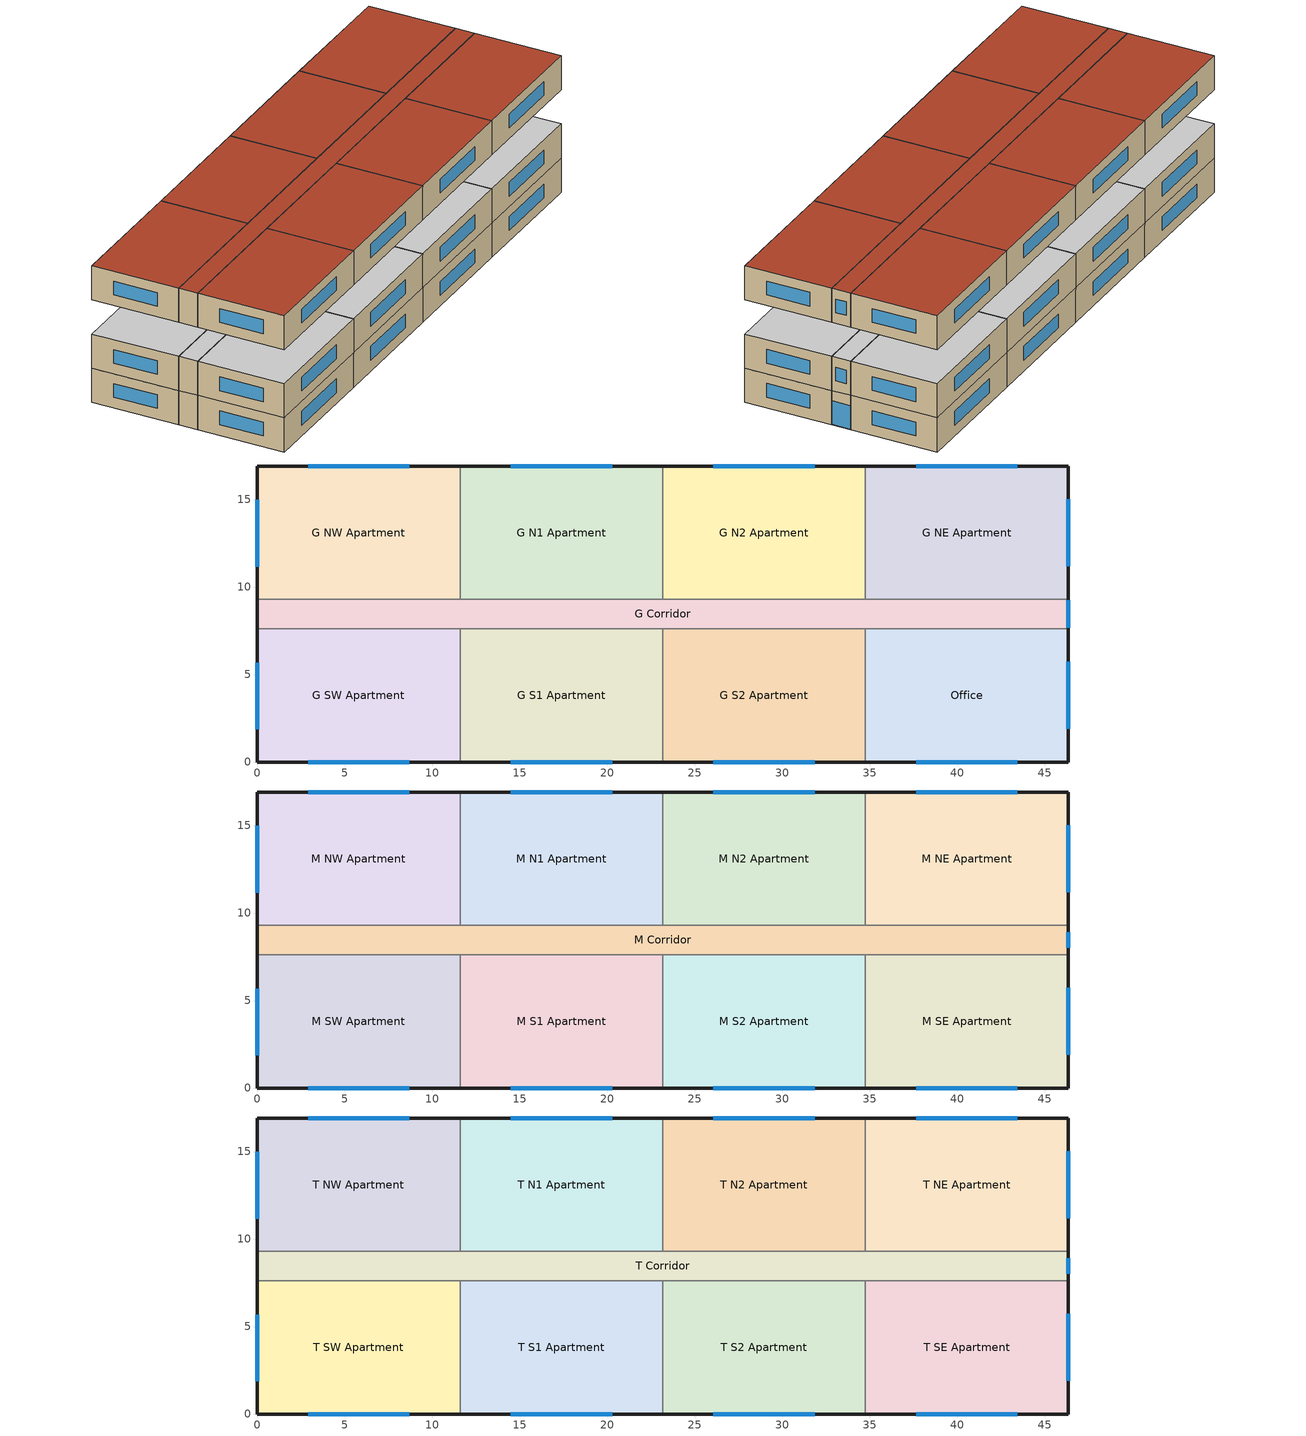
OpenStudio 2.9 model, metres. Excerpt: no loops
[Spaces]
G S1 Apartment
 floor ground: 23.16,7.62 23.16,0 11.58,0 11.58,7.62 z0
 wall outside: 11.58,0 23.16,0 z0:3.05
 wall to G S2 Apartment: 23.16,0 23.16,7.62 z0:3.05
 wall to G Corridor: 23.16,7.62 11.58,7.62 z0:3.05
 wall to G SW Apartment: 11.58,7.62 11.58,0 z0:3.05
 window: 14.48,0 20.27,0 z0.95:2.17
 ceiling adiabatic (Floor Adiabatic construction): 23.16,0 23.16,7.62 11.58,7.62 11.58,0 z3.05
G S2 Apartment
 floor ground: 34.75,7.62 34.75,0 23.16,0 23.16,7.62 z0
 wall outside: 23.16,0 34.75,0 z0:3.05
 wall to Office: 34.75,0 34.75,7.62 z0:3.05
 wall to G Corridor: 34.75,7.62 23.16,7.62 z0:3.05
 window: 26.06,0 31.85,0 z0.95:2.17
 ceiling adiabatic (Floor Adiabatic construction): 34.75,0 34.75,7.62 23.16,7.62 23.16,0 z3.05
G NE Apartment
 floor ground: 46.33,16.92 46.33,9.3 34.75,9.3 34.75,16.92 z0
 wall outside: 46.33,9.3 46.33,16.92 34.75,16.92 z0:3.05
 wall to G Corridor: 34.75,9.3 46.33,9.3 z0:3.05
 wall to G N2 Apartment: 34.75,16.92 34.75,9.3 z0:3.05
 window: 46.33,11.2 46.33,15.01 / 43.43,16.92 37.64,16.92 z0.95:2.17
 ceiling adiabatic (Floor Adiabatic construction): 46.33,9.3 46.33,16.92 34.75,16.92 34.75,9.3 z3.05
G NW Apartment
 floor ground: 11.58,16.92 11.58,9.3 0,9.3 0,16.92 z0
 wall outside: 11.58,16.92 0,16.92 0,9.3 z0:3.05
 wall to G N1 Apartment: 11.58,9.3 11.58,16.92 z0:3.05
 wall to G Corridor: 0,9.3 11.58,9.3 z0:3.05
 window: 8.69,16.92 2.89,16.92 / 0,14.97 0,11.16 z0.95:2.17
 ceiling adiabatic (Floor Adiabatic construction): 11.58,9.3 11.58,16.92 0,16.92 0,9.3 z3.05
G N1 Apartment
 floor ground: 23.16,16.92 23.16,9.3 11.58,9.3 11.58,16.92 z0
 wall outside: 23.16,16.92 11.58,16.92 z0:3.05
 wall to G N2 Apartment: 23.16,9.3 23.16,16.92 z0:3.05
 wall to G Corridor: 11.58,9.3 23.16,9.3 z0:3.05
 window: 20.27,16.92 14.48,16.92 z0.95:2.17
 ceiling adiabatic (Floor Adiabatic construction): 23.16,9.3 23.16,16.92 11.58,16.92 11.58,9.3 z3.05
Office
 floor ground: 46.33,7.62 46.33,0 34.75,0 34.75,7.62 z0
 wall outside: 34.75,0 46.33,0 46.33,7.62 z0:3.05
 wall to G Corridor: 46.33,7.62 34.75,7.62 z0:3.05
 window: 46.33,1.9 46.33,5.71 / 37.64,0 43.43,0 z0.95:2.17
 ceiling adiabatic (Floor Adiabatic construction): 46.33,0 46.33,7.62 34.75,7.62 34.75,0 z3.05
G Corridor
 floor ground: 46.33,9.3 46.33,7.62 0,7.62 0,9.3 z0
 wall outside: 46.33,7.62 46.33,9.3 / 0,9.3 0,7.62 z0:3.05
 wall to G N2 Apartment: 34.75,9.3 23.16,9.3 z0:3.05
 wall to G SW Apartment: 0,7.62 11.58,7.62 z0:3.05
 window: 46.33,7.67 46.33,9.25 z0.03:2.13
 ceiling adiabatic (Floor Adiabatic construction): 46.33,7.62 46.33,9.3 0,9.3 0,7.62 z3.05
G SW Apartment
 floor ground: 11.58,7.62 11.58,0 0,0 0,7.62 z0
 wall outside: 0,7.62 0,0 11.58,0 z0:3.05
 window: 0,5.68 0,1.87 / 2.9,0 8.69,0 z0.95:2.17
 ceiling adiabatic (Floor Adiabatic construction): 11.58,0 11.58,7.62 0,7.62 0,0 z3.05
G N2 Apartment
 floor ground: 34.75,16.92 34.75,9.3 23.16,9.3 23.16,16.92 z0
 wall outside: 34.75,16.92 23.16,16.92 z0:3.05
 window: 31.85,16.92 26.06,16.92 z0.95:2.17
 ceiling adiabatic (Floor Adiabatic construction): 34.75,9.3 34.75,16.92 23.16,16.92 23.16,9.3 z3.05
M S2 Apartment
 floor adiabatic (Floor Adiabatic construction): 34.75,7.62 34.75,0 23.16,0 23.16,7.62 z3.05
 wall outside: 23.16,0 34.75,0 z3.05:6.1
 wall to M SE Apartment: 34.75,0 34.75,7.62 z3.05:6.1
 wall to M S1 Apartment: 23.16,7.62 23.16,0 z3.05:6.1
 wall to M Corridor: 34.75,7.62 23.16,7.62 z3.05:6.1
 window: 26.06,0 31.85,0 z4:5.22
 ceiling adiabatic (Floor Adiabatic construction): 34.75,0 34.75,7.62 23.16,7.62 23.16,0 z6.1
M SE Apartment
 floor adiabatic (Floor Adiabatic construction): 46.33,7.62 46.33,0 34.75,0 34.75,7.62 z3.05
 wall outside: 34.75,0 46.33,0 46.33,7.62 z3.05:6.1
 wall to M Corridor: 46.33,7.62 34.75,7.62 z3.05:6.1
 window: 37.64,0 43.43,0 / 46.33,1.9 46.33,5.71 z4:5.22
 ceiling adiabatic (Floor Adiabatic construction): 46.33,0 46.33,7.62 34.75,7.62 34.75,0 z6.1
M Corridor
 floor adiabatic (Floor Adiabatic construction): 46.33,9.3 46.33,7.62 0,7.62 0,9.3 z3.05
 wall outside: 0,9.3 0,7.62 / 46.33,7.62 46.33,9.3 z3.05:6.1
 wall to M SW Apartment: 0,7.62 11.58,7.62 z3.05:6.1
 wall to M N1 Apartment: 23.16,9.3 11.58,9.3 z3.05:6.1
 wall to M NE Apartment: 46.33,9.3 34.75,9.3 z3.05:6.1
 wall to M N2 Apartment: 34.75,9.3 23.16,9.3 z3.05:6.1
 wall to M S1 Apartment: 11.58,7.62 23.16,7.62 z3.05:6.1
 wall to M NW Apartment: 11.58,9.3 0,9.3 z3.05:6.1
 window: 46.33,8 46.33,8.91 z4:5.22
 ceiling adiabatic (Floor Adiabatic construction): 46.33,7.62 46.33,9.3 0,9.3 0,7.62 z6.1
M SW Apartment
 floor adiabatic (Floor Adiabatic construction): 11.58,7.62 11.58,0 0,0 0,7.62 z3.05
 wall outside: 0,7.62 0,0 11.58,0 z3.05:6.1
 wall to M S1 Apartment: 11.58,0 11.58,7.62 z3.05:6.1
 window: 0,5.68 0,1.87 / 2.9,0 8.69,0 z4:5.22
 ceiling adiabatic (Floor Adiabatic construction): 11.58,0 11.58,7.62 0,7.62 0,0 z6.1
M NE Apartment
 floor adiabatic (Floor Adiabatic construction): 46.33,16.92 46.33,9.3 34.75,9.3 34.75,16.92 z3.05
 wall outside: 46.33,9.3 46.33,16.92 34.75,16.92 z3.05:6.1
 wall to M N2 Apartment: 34.75,16.92 34.75,9.3 z3.05:6.1
 window: 46.33,11.2 46.33,15.01 / 43.43,16.92 37.64,16.92 z4:5.22
 ceiling adiabatic (Floor Adiabatic construction): 46.33,9.3 46.33,16.92 34.75,16.92 34.75,9.3 z6.1
M N2 Apartment
 floor adiabatic (Floor Adiabatic construction): 34.75,16.92 34.75,9.3 23.16,9.3 23.16,16.92 z3.05
 wall outside: 34.75,16.92 23.16,16.92 z3.05:6.1
 wall to M N1 Apartment: 23.16,16.92 23.16,9.3 z3.05:6.1
 window: 31.85,16.92 26.06,16.92 z4:5.22
 ceiling adiabatic (Floor Adiabatic construction): 34.75,9.3 34.75,16.92 23.16,16.92 23.16,9.3 z6.1
M N1 Apartment
 floor adiabatic (Floor Adiabatic construction): 23.16,16.92 23.16,9.3 11.58,9.3 11.58,16.92 z3.05
 wall outside: 23.16,16.92 11.58,16.92 z3.05:6.1
 wall to M NW Apartment: 11.58,16.92 11.58,9.3 z3.05:6.1
 window: 20.27,16.92 14.48,16.92 z4:5.22
 ceiling adiabatic (Floor Adiabatic construction): 23.16,9.3 23.16,16.92 11.58,16.92 11.58,9.3 z6.1
M S1 Apartment
 floor adiabatic (Floor Adiabatic construction): 23.16,7.62 23.16,0 11.58,0 11.58,7.62 z3.05
 wall outside: 11.58,0 23.16,0 z3.05:6.1
 window: 14.48,0 20.27,0 z4:5.22
 ceiling adiabatic (Floor Adiabatic construction): 23.16,0 23.16,7.62 11.58,7.62 11.58,0 z6.1
M NW Apartment
 floor adiabatic (Floor Adiabatic construction): 11.58,16.92 11.58,9.3 0,9.3 0,16.92 z3.05
 wall outside: 11.58,16.92 0,16.92 0,9.3 z3.05:6.1
 window: 0,14.97 0,11.16 / 8.69,16.92 2.89,16.92 z4:5.22
 ceiling adiabatic (Floor Adiabatic construction): 11.58,9.3 11.58,16.92 0,16.92 0,9.3 z6.1
T SW Apartment
 floor adiabatic (Floor Adiabatic construction): 11.58,7.62 11.58,0 0,0 0,7.62 z9.14
 wall outside: 0,7.62 0,0 11.58,0 z9.14:12.19
 wall to T S1 Apartment: 11.58,0 11.58,7.62 z9.14:12.19
 wall to T Corridor: 11.58,7.62 0,7.62 z9.14:12.19
 window: 0,5.68 0,1.87 / 2.9,0 8.69,0 z10.1:11.32
 roof outside: 11.58,0 11.58,7.62 0,7.62 0,0 z12.19
T N1 Apartment
 floor adiabatic (Floor Adiabatic construction): 23.16,16.92 23.16,9.3 11.58,9.3 11.58,16.92 z9.14
 wall outside: 23.16,16.92 11.58,16.92 z9.14:12.19
 wall to T Corridor: 11.58,9.3 23.16,9.3 z9.14:12.19
 wall to T NW Apartment: 11.58,16.92 11.58,9.3 z9.14:12.19
 wall to T N2 Apartment: 23.16,9.3 23.16,16.92 z9.14:12.19
 window: 20.27,16.92 14.48,16.92 z10.1:11.32
 roof outside: 23.16,9.3 23.16,16.92 11.58,16.92 11.58,9.3 z12.19
T Corridor
 floor adiabatic (Floor Adiabatic construction): 46.33,9.3 46.33,7.62 0,7.62 0,9.3 z9.14
 wall outside: 46.33,7.62 46.33,9.3 / 0,9.3 0,7.62 z9.14:12.19
 wall to T SE Apartment: 34.75,7.62 46.33,7.62 z9.14:12.19
 wall to T S1 Apartment: 11.58,7.62 23.16,7.62 z9.14:12.19
 wall to T NW Apartment: 11.58,9.3 0,9.3 z9.14:12.19
 wall to T N2 Apartment: 34.75,9.3 23.16,9.3 z9.14:12.19
 wall to T S2 Apartment: 23.16,7.62 34.75,7.62 z9.14:12.19
 wall to T NE Apartment: 46.33,9.3 34.75,9.3 z9.14:12.19
 window: 46.33,8 46.33,8.91 z10.1:11.32
 roof outside: 46.33,7.62 46.33,9.3 0,9.3 0,7.62 z12.19
T N2 Apartment
 floor adiabatic (Floor Adiabatic construction): 34.75,16.92 34.75,9.3 23.16,9.3 23.16,16.92 z9.14
 wall outside: 34.75,16.92 23.16,16.92 z9.14:12.19
 wall to T NE Apartment: 34.75,9.3 34.75,16.92 z9.14:12.19
 window: 31.85,16.92 26.06,16.92 z10.1:11.32
 roof outside: 34.75,9.3 34.75,16.92 23.16,16.92 23.16,9.3 z12.19
T NW Apartment
 floor adiabatic (Floor Adiabatic construction): 11.58,16.92 11.58,9.3 0,9.3 0,16.92 z9.14
 wall outside: 11.58,16.92 0,16.92 0,9.3 z9.14:12.19
 window: 8.69,16.92 2.89,16.92 / 0,14.97 0,11.16 z10.1:11.32
 roof outside: 11.58,9.3 11.58,16.92 0,16.92 0,9.3 z12.19
T NE Apartment
 floor adiabatic (Floor Adiabatic construction): 46.33,16.92 46.33,9.3 34.75,9.3 34.75,16.92 z9.14
 wall outside: 46.33,9.3 46.33,16.92 34.75,16.92 z9.14:12.19
 window: 43.43,16.92 37.64,16.92 / 46.33,11.2 46.33,15.01 z10.1:11.32
 roof outside: 46.33,9.3 46.33,16.92 34.75,16.92 34.75,9.3 z12.19
T S2 Apartment
 floor adiabatic (Floor Adiabatic construction): 34.75,7.62 34.75,0 23.16,0 23.16,7.62 z9.14
 wall outside: 23.16,0 34.75,0 z9.14:12.19
 wall to T SE Apartment: 34.75,0 34.75,7.62 z9.14:12.19
 wall to T S1 Apartment: 23.16,7.62 23.16,0 z9.14:12.19
 window: 26.06,0 31.85,0 z10.1:11.32
 roof outside: 34.75,0 34.75,7.62 23.16,7.62 23.16,0 z12.19
T S1 Apartment
 floor adiabatic (Floor Adiabatic construction): 23.16,7.62 23.16,0 11.58,0 11.58,7.62 z9.14
 wall outside: 11.58,0 23.16,0 z9.14:12.19
 window: 14.48,0 20.27,0 z10.1:11.32
 roof outside: 23.16,0 23.16,7.62 11.58,7.62 11.58,0 z12.19
T SE Apartment
 floor adiabatic (Floor Adiabatic construction): 46.33,7.62 46.33,0 34.75,0 34.75,7.62 z9.14
 wall outside: 34.75,0 46.33,0 46.33,7.62 z9.14:12.19
 window: 46.33,1.9 46.33,5.71 / 37.64,0 43.43,0 z10.1:11.32
 roof outside: 46.33,0 46.33,7.62 34.75,7.62 34.75,0 z12.19
[Site]
Chicago Ohare Intl Ap_IL_USA: Latitude {deg}=41.98; Longitude {deg}=-87.92; Time Zone {hr}=-6; Elevation {m}=201; Terrain=City
[Building]
-MidriseApartment-ASHRAE 169-2006-5A created: 2020-03-26 09:38:00 -0700: North Axis {deg}=0; Default Construction Set=90.1-2013 - MidApt - ASHRAE 169-2006-5A; Standards Number of Stories=4; Standards Number of Above Ground Stories=4; Standards Building Type=MidriseApartment
[ClimateZones]
Climate Zone Institution Name 1=ASHRAE; Climate Zone Document Name 1=ANSI/ASHRAE Standard 169; Climate Zone Document Year 1=2006; Climate Zone Value 1=5A
[Site:WaterMainsTemperature]
Calculation Method=Correlation; Annual Average Outdoor Air Temperature {C}=9.925; Maximum Difference In Monthly Average Outdoor Air Temperatures {deltaC}=28.7
[SizingPeriod:DesignDay] Barometric Pressure {Pa}=98934; Sky Clearness=0; Rain Indicator=0; Snow Indicator=0; Day of Month=21; Daylight Saving Time Indicator=0; Humidity Indicating Type=Wetbulb; Dry-Bulb Temperature Range Modifier Type=DefaultMultipliers
Name | Maximum Dry-Bulb Temperature {C} | Daily Dry-Bulb Temperature Range {deltaC} | Humidity Indicating Conditions at Maximum Dry-Bulb | Wind Speed {m/s} | Wind Direction {deg} | Month | Day Type | Solar Model Indicator | ASHRAE Taub | ASHRAE Taud
Chicago Ohare Intl Ap Ann Clg .4% Condns DB=>MWB | 33.3 | 10.5 | 23.7 | 5.2 | 230 | 7 | SummerDesignDay | ASHRAETau | 0.455 | 2.05
Chicago Ohare Intl Ap Ann Htg 99.6% Condns DB | -20 | 0 | -20 | 4.9 | 270 | 1 | WinterDesignDay | ASHRAEClearSky
[Site:GroundTemperature:BuildingSurface]
20.25, 20.17, 20.19, 20.28, 20.41, 22.7, 23.15, 23.26, 23.29, 21.04, 20.65, 20.43
[Material:NoMass] Thermal Absorptance=0.9; Solar Absorptance=0.7
Name | Roughness | Thermal Resistance {m2-K/W} | Visible Absorptance
CP02 CARPET PAD | VeryRough | 0.21648 | 0.8
Nonres_Floor_Insulation | MediumSmooth | 2.88292 | 0.7
Typical Insulation R-17.04 | Smooth | 3.00072 | 0.7
Typical Carpet Pad | Smooth | 0.21648 | 0.8
Typical Insulation R-16.0 | Smooth | 2.81828 | 0.7
Typical Insulation R-30.13 | Smooth | 5.30668 | 0.7
Typical Insulation R-1.15 | Smooth | 0.202509 | 0.7
Typical Insulation R-1.15 1 | Smooth | 0.202527 | 0.7
[Material]
Name | Roughness | Thickness {m} | Conductivity {W/m-K} | Density {kg/m3} | Specific Heat {J/kg-K} | Thermal Absorptance | Solar Absorptance | Visible Absorptance
100mm Normalweight concrete floor | MediumSmooth | 0.1016 | 2.31 | 2322 | 832
G01 13mm gypsum board | Smooth | 0.0127 | 0.16 | 800 | 1090 | 0.9 | 0.7 | 0.5
4 in. Normalweight Concrete Floor | MediumRough | 0.1016 | 2.31 | 2322 | 832 | 0.9 | 0.7 | 0.7
25mm Stucco | Smooth | 0.0254 | 0.72 | 1856 | 840 | 0.9 | 0.7 | 0.7
5/8 in. Gypsum Board | MediumSmooth | 0.0159 | 0.16 | 800 | 1090 | 0.9 | 0.7 | 0.7
Roof Membrane | VeryRough | 0.0095 | 0.16 | 1121.29 | 1460 | 0.9 | 0.7 | 0.7
Metal Roof Surface; F08 Metal surface | Smooth | 0.0008 | 45.28 | 7824 | 500 | 0.9 | 0.7 | 0.7
8 in. Normalweight Concrete Floor | MediumRough | 0.2032 | 2.31 | 2322 | 832 | 0.9 | 0.7 | 0.7
8 in. Concrete Block Basement Wall | MediumRough | 0.2032 | 1.326 | 1842 | 912 | 0.9 | 0.7 | 0.7
G05 25mm wood | MediumSmooth | 0.0254 | 0.15 | 608 | 1630 | 0.9 | 0.5 | 0.5
Std Wood 6inch | MediumSmooth | 0.15 | 0.12 | 540 | 1210 | 0.9 | 0.7 | 0.7
[Construction]
Floor Adiabatic construction: CP02 CARPET PAD, 100mm Normalweight concrete floor, Nonres_Floor_Insulation
Typical Insulated Exterior Mass Floor R-19.61: Typical Insulation R-17.04, 4 in. Normalweight Concrete Floor, Typical Carpet Pad
Typical Insulated Steel Framed Exterior Wall R-18.18: 25mm Stucco, 5/8 in. Gypsum Board, Typical Insulation R-16.0, 5/8 in. Gypsum Board
Typical IEAD Roof R-31.25: Roof Membrane, Typical Insulation R-30.13, Metal Roof Surface
Typical Interior Floor: 100mm Normalweight concrete floor, CP02 CARPET PAD
Typical Interior Wall: G01 13mm gypsum board, G01 13mm gypsum board
Typical Interior Ceiling: CP02 CARPET PAD, 100mm Normalweight concrete floor
Typical Insulated Carpeted 8in Slab Floor: 8 in. Normalweight Concrete Floor, Typical Carpet Pad
Typical Insulated Basement Mass Wall: 8 in. Concrete Block Basement Wall
U 0.48 SHGC 0.40 Dbl Ref-D Clr 6mm/13mm: REF D CLEAR 6MM, AIR 13MM, CLEAR 6MM
Typical Insulated Metal Door R-2.0: F08 Metal surface, Typical Insulation R-1.15
U 0.44 SHGC 0.26 Dbl Ref-B-H Clr 6mm/13mm Air: REF B CLEAR HI 6MM, AIR 13MM, CLEAR 6MM
Typical Overhead Door R-2.0: Typical Insulation R-1.15 1
Window_U_0.50_SHGC_0.40_Skylight_Frame_Width_0.430_in: Glass_2052_LayerAvg, Gap_1_W_0_0038, Glass_2027F_LayerAvg
Typical Interior Window: Clear 3mm
Typical Interior Door; Typical Interior Partition: G05 25mm wood
InteriorFurnishings: Std Wood 6inch
[DefaultConstructionSet]
90.1-2013 - MidApt - ASHRAE 169-2006-5A: Default Exterior Surface Constructions=Default Surface Constructions 1; Default Interior Surface Constructions=Default Surface Constructions 2; Default Ground Contact Surface Constructions=Default Surface Constructions 3; Default Exterior SubSurface Constructions=Default Sub Surface Constructions 1; Default Interior SubSurface Constructions=Default Sub Surface Constructions 2; Interior Partition Construction=Typical Interior Partition
[DefaultSurfaceConstructions]
Name | Floor Construction | Wall Construction | Roof Ceiling Construction
Default Surface Constructions 1 | Typical Insulated Exterior Mass Floor R-19.61 | Typical Insulated Steel Framed Exterior Wall R-18.18 | Typical IEAD Roof R-31.25
Default Surface Constructions 2 | Typical Interior Floor | Typical Interior Wall | Typical Interior Ceiling
Default Surface Constructions 3 | Typical Insulated Carpeted 8in Slab Floor | Typical Insulated Basement Mass Wall
[DefaultSubSurfaceConstructions]
Name | Fixed Window Construction | Operable Window Construction | Door Construction | Glass Door Construction | Overhead Door Construction | Skylight Construction | Tubular Daylight Dome Construction | Tubular Daylight Diffuser Construction
Default Sub Surface Constructions 1 | U 0.48 SHGC 0.40 Dbl Ref-D Clr 6mm/13mm | U 0.48 SHGC 0.40 Dbl Ref-D Clr 6mm/13mm | Typical Insulated Metal Door R-2.0 | U 0.44 SHGC 0.26 Dbl Ref-B-H Clr 6mm/13mm Air | Typical Overhead Door R-2.0 | Window_U_0.50_SHGC_0.40_Skylight_Frame_Width_0.430_in | Typical Interior Window | Typical Interior Window
Default Sub Surface Constructions 2 | Typical Interior Window | Typical Interior Window | Typical Interior Door
[WindowMaterial:Glazing] Optical Data Type=SpectralAverage; Infrared Transmittance at Normal Incidence=0; Dirt Correction Factor for Solar and Visible Transmittance=1; Solar Diffusing=No
Name | Thickness {m} | Solar Transmittance at Normal Incidence | Front Side Solar Reflectance at Normal Incidence | Back Side Solar Reflectance at Normal Incidence | Visible Transmittance at Normal Incidence | Front Side Visible Reflectance at Normal Incidence | Back Side Visible Reflectance at Normal Incidence | Front Side Infrared Hemispherical Emissivity | Back Side Infrared Hemispherical Emissivity | Conductivity {W/m-K}
REF D CLEAR 6MM | 0.006 | 0.429 | 0.308 | 0.379 | 0.334 | 0.453 | 0.505 | 0.84 | 0.82 | 0.9
CLEAR 6MM | 0.006 | 0.775 | 0.071 | 0.071 | 0.881 | 0.08 | 0.08 | 0.84 | 0.84 | 0.9
REF B CLEAR HI 6MM | 0.006 | 0.24 | 0.16 | 0.32 | 0.3 | 0.16 | 0.29 | 0.84 | 0.6 | 0.9
Glass_2052_LayerAvg | 0.00837 | 0.507767 | 0.054228 | 0.0544931 | 0.586833 | 0.05805 | 0.058397 | 0.84 | 0.84 | 1
Glass_2027F_LayerAvg | 0.004 | 0.369744 | 0.470069 | 0.340935 | 0.765222 | 0.0546 | 0.073741 | 0.03675 | 0.84 | 1
Clear 3mm | 0.003 | 0.837 | 0.075 | 0.075 | 0.898 | 0.081 | 0.081 | 0.84 | 0.84 | 0.9
[WindowMaterial:Gas] Gas Type=Air
Name | Thickness {m}
AIR 13MM | 0.0127
Gap_1_W_0_0038 | 0.0038
[Space]
Name | Space Type | Building Story | Thermal Zone
T SE Apartment | MidriseApartment Apartment_topfloor_WE | Building Story 3 | T SE Apartment ZN
G Corridor | MidriseApartment Corridor | Building Story 1 | G Corridor ZN
T SW Apartment | MidriseApartment Apartment_topfloor_WE | Building Story 3 | T SW Apartment ZN
M S2 Apartment | MidriseApartment Apartment | Building Story 2 | M S2 Apartment ZN
M SE Apartment | MidriseApartment Apartment | Building Story 2 | M SE Apartment ZN
T N1 Apartment | MidriseApartment Apartment_topfloor_NS | Building Story 3 | T N1 Apartment ZN
T Corridor | MidriseApartment Corridor_topfloor | Building Story 3 | T Corridor ZN
T N2 Apartment | MidriseApartment Apartment_topfloor_NS | Building Story 3 | T N2 Apartment ZN
M SW Apartment | MidriseApartment Apartment | Building Story 2 | M SW Apartment ZN
T NW Apartment | MidriseApartment Apartment_topfloor_WE | Building Story 3 | T NW Apartment ZN
M Corridor | MidriseApartment Corridor | Building Story 2 | M Corridor ZN
G S1 Apartment | MidriseApartment Apartment | Building Story 1 | G S1 Apartment ZN
G S2 Apartment | MidriseApartment Apartment | Building Story 1 | G S2 Apartment ZN
M NE Apartment | MidriseApartment Apartment | Building Story 2 | M NE Apartment ZN
T NE Apartment | MidriseApartment Apartment_topfloor_WE | Building Story 3 | T NE Apartment ZN
G NW Apartment | MidriseApartment Apartment | Building Story 1 | G NW Apartment ZN
T S1 Apartment | MidriseApartment Apartment_topfloor_NS | Building Story 3 | T S1 Apartment ZN
M N1 Apartment | MidriseApartment Apartment | Building Story 2 | M N1 Apartment ZN
Office | MidriseApartment Office | Building Story 1 | Office ZN
G NE Apartment | MidriseApartment Apartment | Building Story 1 | G NE Apartment ZN
T S2 Apartment | MidriseApartment Apartment_topfloor_NS | Building Story 3 | T S2 Apartment ZN
G SW Apartment | MidriseApartment Apartment | Building Story 1 | G SW Apartment ZN
M N2 Apartment | MidriseApartment Apartment | Building Story 2 | M N2 Apartment ZN
G N1 Apartment | MidriseApartment Apartment | Building Story 1 | G N1 Apartment ZN
G N2 Apartment | MidriseApartment Apartment | Building Story 1 | G N2 Apartment ZN
M S1 Apartment | MidriseApartment Apartment | Building Story 2 | M S1 Apartment ZN
M NW Apartment | MidriseApartment Apartment | Building Story 2 | M NW Apartment ZN
[BuildingStory]
Name | Nominal Z Coordinate {m}
Building Story 1 | 0
Building Story 2 | 3.04785
Building Story 3 | 9.14355
[SpaceType] Standards Building Type=MidriseApartment
Name | Default Schedule Set | Design Specification Outdoor Air Object | Standards Space Type
MidriseApartment Office | MidriseApartment Office Schedule Set | MidriseApartment Office Ventilation | Office
MidriseApartment Corridor | MidriseApartment Corridor Schedule Set | MidriseApartment Corridor Ventilation | Corridor
MidriseApartment Corridor_topfloor | MidriseApartment Corridor_topfloor Schedule Set | MidriseApartment Corridor_topfloor Ventilation | Corridor_topfloor
MidriseApartment Apartment | MidriseApartment Apartment Schedule Set | MidriseApartment Apartment Ventilation | Apartment
MidriseApartment Apartment_topfloor_WE | MidriseApartment Apartment_topfloor_WE Schedule Set | MidriseApartment Apartment_topfloor_WE Ventilation | Apartment_topfloor_WE
MidriseApartment Apartment_topfloor_NS | MidriseApartment Apartment_topfloor_NS Schedule Set | MidriseApartment Apartment_topfloor_NS Ventilation | Apartment_topfloor_NS
[People:Definition] Number of People Calculation Method=People/Area; Fraction Radiant=0.3
Name | People per Space Floor Area {person/m2}
MidriseApartment Apartment People Definition; MidriseApartment Apartment_topfloor_NS People Definition; MidriseApartment Apartment_topfloor_WE People Definition | 0.0283091
MidriseApartment Office People Definition | 0.0113021
[People] Work Efficiency Schedule=Work Efficiency Schedule; Clothing Insulation Schedule=Clothing Schedule; Air Velocity Schedule=Air Velocity Schedule; Multiplier=1
Name | People Definition | Space or SpaceType
MidriseApartment Apartment People | MidriseApartment Apartment People Definition | MidriseApartment Apartment
MidriseApartment Apartment_topfloor_NS People | MidriseApartment Apartment_topfloor_NS People Definition | MidriseApartment Apartment_topfloor_NS
MidriseApartment Apartment_topfloor_WE People | MidriseApartment Apartment_topfloor_WE People Definition | MidriseApartment Apartment_topfloor_WE
MidriseApartment Office People | MidriseApartment Office People Definition | MidriseApartment Office
[Lights:Definition] Design Level Calculation Method=Watts/Area; Fraction Radiant=0.6; Fraction Visible=0.2; Return Air Fraction=0
Name | Watts per Space Floor Area {W/m2}
MidriseApartment Apartment Lights Definition; MidriseApartment Apartment_topfloor_NS Lights Definition; MidriseApartment Apartment_topfloor_WE Lights Definition | 11.5174
MidriseApartment Apartment Additional Lights Definition; MidriseApartment Apartment_topfloor_NS Additional Lights Definition; MidriseApartment Apartment_topfloor_WE Additional Lights Definition | 2.90626
MidriseApartment Corridor Lights Definition; MidriseApartment Corridor_topfloor Lights Definition | 8.52502
MidriseApartment Office Lights Definition | 11.9479
[Lights]
Name | Lights Definition | Space or SpaceType | Fraction Replaceable
MidriseApartment Apartment Lights | MidriseApartment Apartment Lights Definition | MidriseApartment Apartment | 0
MidriseApartment Apartment Additional Lights | MidriseApartment Apartment Additional Lights Definition | MidriseApartment Apartment | 1
MidriseApartment Apartment_topfloor_NS Lights | MidriseApartment Apartment_topfloor_NS Lights Definition | MidriseApartment Apartment_topfloor_NS | 0
MidriseApartment Apartment_topfloor_NS Additional Lights | MidriseApartment Apartment_topfloor_NS Additional Lights Definition | MidriseApartment Apartment_topfloor_NS | 1
MidriseApartment Apartment_topfloor_WE Lights | MidriseApartment Apartment_topfloor_WE Lights Definition | MidriseApartment Apartment_topfloor_WE | 0
MidriseApartment Apartment_topfloor_WE Additional Lights | MidriseApartment Apartment_topfloor_WE Additional Lights Definition | MidriseApartment Apartment_topfloor_WE | 1
MidriseApartment Corridor Lights | MidriseApartment Corridor Lights Definition | MidriseApartment Corridor | 0
MidriseApartment Corridor_topfloor Lights | MidriseApartment Corridor_topfloor Lights Definition | MidriseApartment Corridor_topfloor | 0
MidriseApartment Office Lights | MidriseApartment Office Lights Definition | MidriseApartment Office | 0
[ElectricEquipment:Definition] Fraction Latent=0
Name | Design Level Calculation Method | Watts per Space Floor Area {W/m2} | Fraction Radiant | Fraction Lost | Design Level {W}
MidriseApartment Apartment Elec Equip Definition; MidriseApartment Apartment_topfloor_NS Elec Equip Definition; MidriseApartment Apartment_topfloor_WE Elec Equip Definition; MidriseApartment Office Elec Equip Definition | Watts/Area | 6.67 | 0.5 | 0
Ground Corridor Electric Equipment Definition1 | EquipmentLevel |  | 0 | 0.95 | 16055
Ground Corridor Electric Equipment Definition2 | EquipmentLevel |  | 0 | 0.95 | 63
[ElectricEquipment]
Name | Electric Equipment Definition | Space or SpaceType | Schedule
MidriseApartment Apartment Elec Equip | MidriseApartment Apartment Elec Equip Definition | MidriseApartment Apartment
MidriseApartment Apartment_topfloor_NS Elec Equip | MidriseApartment Apartment_topfloor_NS Elec Equip Definition | MidriseApartment Apartment_topfloor_NS
MidriseApartment Apartment_topfloor_WE Elec Equip | MidriseApartment Apartment_topfloor_WE Elec Equip Definition | MidriseApartment Apartment_topfloor_WE
MidriseApartment Office Elec Equip | MidriseApartment Office Elec Equip Definition | MidriseApartment Office
G Corridor_Elevators_Equip | Ground Corridor Electric Equipment Definition1 | G Corridor | ApartmentMidRise BLDG_ELEVATORS
Elevators_Lights_Fan | Ground Corridor Electric Equipment Definition2 | G Corridor | ApartmentMidRise ELEV_LIGHT_FAN_SCH_ADD_DF
[DesignSpecification:OutdoorAir]
Name | Outdoor Air Method | Outdoor Air Flow Air Changes per Hour {1/hr} | Outdoor Air Flow per Person {m3/s-person} | Outdoor Air Flow per Floor Area {m3/s-m2}
MidriseApartment Apartment Ventilation; MidriseApartment Apartment_topfloor_NS Ventilation; MidriseApartment Apartment_topfloor_WE Ventilation | Sum | 0.35
MidriseApartment Corridor Ventilation; MidriseApartment Corridor_topfloor Ventilation |  | 0 | 0 | 0
MidriseApartment Office Ventilation | Sum |  |  | 0.0004318
[DefaultScheduleSet]
Name | Number of People Schedule | People Activity Level Schedule | Lighting Schedule | Electric Equipment Schedule | Infiltration Schedule
MidriseApartment Apartment Schedule Set; MidriseApartment Apartment_topfloor_NS Schedule Set; MidriseApartment Apartment_topfloor_WE Schedule Set | ApartmentMidRise OCC_APT_SCH | ApartmentMidRise Activity Schedule | ApartmentMidRise LTG_APT_SCH | ApartmentMidRise EQP_APT_SCH | ApartmentMidRise INF_APT_SCH
MidriseApartment Corridor Schedule Set; MidriseApartment Corridor_topfloor Schedule Set | ApartmentMidRise All Off |  | ApartmentMidRise LTG_COR_SCH_2013 | ApartmentMidRise BLDG_ELEVATORS | ApartmentMidRise INF_COR_SCH
MidriseApartment Office Schedule Set | ApartmentMidRise OCC_OFF_SCH | ApartmentMidRise Activity Schedule | ApartmentMidRise LTG_OFF_SCH_2013 | ApartmentMidRise EQP_OFF_SCH_2010_2013 | ApartmentMidRise INF_OFF_SCH
[ThermostatSetpoint:DualSetpoint]
Name | Heating Setpoint Temperature Schedule | Cooling Setpoint Temperature Schedule
MidriseApartment Corridor Thermostat 1; MidriseApartment Apartment Thermostat 1; MidriseApartment Apartment Thermostat 2; MidriseApartment Apartment Thermostat 3; MidriseApartment Apartment Thermostat 4; MidriseApartment Apartment Thermostat 5; MidriseApartment Apartment Thermostat 6; MidriseApartment Apartment Thermostat 7; MidriseApartment Corridor Thermostat 2; MidriseApartment Apartment Thermostat 8; MidriseApartment Apartment Thermostat 9; MidriseApartment Apartment Thermostat 10; MidriseApartment Apartment Thermostat 11; MidriseApartment Apartment Thermostat 12; MidriseApartment Apartment Thermostat 13; MidriseApartment Apartment Thermostat 14; MidriseApartment Apartment Thermostat 15; MidriseApartment Corridor_topfloor Thermostat 1; MidriseApartment Apartment_topfloor_NS Thermostat 1; MidriseApartment Apartment_topfloor_NS Thermostat 2; MidriseApartment Apartment_topfloor_WE Thermostat 1; MidriseApartment Apartment_topfloor_WE Thermostat 2; MidriseApartment Apartment_topfloor_NS Thermostat 3; MidriseApartment Apartment_topfloor_NS Thermostat 4; MidriseApartment Apartment_topfloor_WE Thermostat 3; MidriseApartment Apartment_topfloor_WE Thermostat 4 | ApartmentMidRise HTGSETP_APT_SCH | ApartmentMidRise CLGSETP_APT_SCH
MidriseApartment Office Thermostat 1 | ApartmentMidRise HTGSETP_OFF_SCH_NO_OPTIMUM | ApartmentMidRise CLGSETP_OFF_SCH_NO_OPTIMUM
[SpaceInfiltration:DesignFlowRate] Temperature Term Coefficient=0; Velocity Squared Term Coefficient=0
Name | Space or SpaceType | Schedule | Design Flow Rate Calculation Method | Flow per Exterior Surface Area {m3/s-m2} | Constant Term Coefficient | Velocity Term Coefficient | Design Flow Rate {m3/s}
G Corridor Infiltration | G Corridor | ApartmentMidRise INF_COR_SCH | Flow/ExteriorArea | 0.000569573 | 0 | 0.224
G N1 Apartment Infiltration | G N1 Apartment | ApartmentMidRise INF_APT_SCH | Flow/ExteriorArea | 0.000569573 | 0 | 0.224
G N2 Apartment Infiltration | G N2 Apartment | ApartmentMidRise INF_APT_SCH | Flow/ExteriorArea | 0.000569573 | 0 | 0.224
G NE Apartment Infiltration | G NE Apartment | ApartmentMidRise INF_APT_SCH | Flow/ExteriorArea | 0.000569573 | 0 | 0.224
G NW Apartment Infiltration | G NW Apartment | ApartmentMidRise INF_APT_SCH | Flow/ExteriorArea | 0.000569573 | 0 | 0.224
G S1 Apartment Infiltration | G S1 Apartment | ApartmentMidRise INF_APT_SCH | Flow/ExteriorArea | 0.000569573 | 0 | 0.224
G S2 Apartment Infiltration | G S2 Apartment | ApartmentMidRise INF_APT_SCH | Flow/ExteriorArea | 0.000569573 | 0 | 0.224
G SW Apartment Infiltration | G SW Apartment | ApartmentMidRise INF_APT_SCH | Flow/ExteriorArea | 0.000569573 | 0 | 0.224
M Corridor Infiltration | M Corridor | ApartmentMidRise INF_COR_SCH | Flow/ExteriorArea | 0.000569573 | 0 | 0.224
M N1 Apartment Infiltration | M N1 Apartment | ApartmentMidRise INF_APT_SCH | Flow/ExteriorArea | 0.000569573 | 0 | 0.224
M N2 Apartment Infiltration | M N2 Apartment | ApartmentMidRise INF_APT_SCH | Flow/ExteriorArea | 0.000569573 | 0 | 0.224
M NE Apartment Infiltration | M NE Apartment | ApartmentMidRise INF_APT_SCH | Flow/ExteriorArea | 0.000569573 | 0 | 0.224
M NW Apartment Infiltration | M NW Apartment | ApartmentMidRise INF_APT_SCH | Flow/ExteriorArea | 0.000569573 | 0 | 0.224
M S1 Apartment Infiltration | M S1 Apartment | ApartmentMidRise INF_APT_SCH | Flow/ExteriorArea | 0.000569573 | 0 | 0.224
M S2 Apartment Infiltration | M S2 Apartment | ApartmentMidRise INF_APT_SCH | Flow/ExteriorArea | 0.000569573 | 0 | 0.224
M SE Apartment Infiltration | M SE Apartment | ApartmentMidRise INF_APT_SCH | Flow/ExteriorArea | 0.000569573 | 0 | 0.224
M SW Apartment Infiltration | M SW Apartment | ApartmentMidRise INF_APT_SCH | Flow/ExteriorArea | 0.000569573 | 0 | 0.224
Office Infiltration | Office | ApartmentMidRise INF_OFF_SCH | Flow/ExteriorArea | 0.000569573 | 0 | 0.224
T Corridor Infiltration | T Corridor | ApartmentMidRise INF_COR_SCH | Flow/ExteriorArea | 6.62304e-05 | 0 | 0.224
T N1 Apartment Infiltration | T N1 Apartment | ApartmentMidRise INF_APT_SCH | Flow/ExteriorArea | 0.000162738 | 0 | 0.224
T N2 Apartment Infiltration | T N2 Apartment | ApartmentMidRise INF_APT_SCH | Flow/ExteriorArea | 0.000162738 | 0 | 0.224
T NE Apartment Infiltration | T NE Apartment | ApartmentMidRise INF_APT_SCH | Flow/ExteriorArea | 0.000227111 | 0 | 0.224
T NW Apartment Infiltration | T NW Apartment | ApartmentMidRise INF_APT_SCH | Flow/ExteriorArea | 0.000227111 | 0 | 0.224
T S1 Apartment Infiltration | T S1 Apartment | ApartmentMidRise INF_APT_SCH | Flow/ExteriorArea | 0.000162738 | 0 | 0.224
T S2 Apartment Infiltration | T S2 Apartment | ApartmentMidRise INF_APT_SCH | Flow/ExteriorArea | 0.000162738 | 0 | 0.224
T SE Apartment Infiltration | T SE Apartment | ApartmentMidRise INF_APT_SCH | Flow/ExteriorArea | 0.000227111 | 0 | 0.224
T SW Apartment Infiltration | T SW Apartment | ApartmentMidRise INF_APT_SCH | Flow/ExteriorArea | 0.000227111 | 0 | 0.224
G Corridor door Infiltration | G Corridor | ApartmentMidRise INFIL_Door_Opening_SCH_2010_2013 | Flow/Space |  | 1 | 0 | 0.327531
[ThermalZone] Use Ideal Air Loads=No
Name | Thermostat | Multiplier
G Corridor ZN | MidriseApartment Corridor Thermostat 1
G N1 Apartment ZN | MidriseApartment Apartment Thermostat 1
G N2 Apartment ZN | MidriseApartment Apartment Thermostat 2
G NE Apartment ZN | MidriseApartment Apartment Thermostat 3
G NW Apartment ZN | MidriseApartment Apartment Thermostat 4
G S1 Apartment ZN | MidriseApartment Apartment Thermostat 5
G S2 Apartment ZN | MidriseApartment Apartment Thermostat 6
G SW Apartment ZN | MidriseApartment Apartment Thermostat 7
M Corridor ZN | MidriseApartment Corridor Thermostat 2 | 2
M N1 Apartment ZN | MidriseApartment Apartment Thermostat 8 | 2
M N2 Apartment ZN | MidriseApartment Apartment Thermostat 9 | 2
M NE Apartment ZN | MidriseApartment Apartment Thermostat 10 | 2
M NW Apartment ZN | MidriseApartment Apartment Thermostat 11 | 2
M S1 Apartment ZN | MidriseApartment Apartment Thermostat 12 | 2
M S2 Apartment ZN | MidriseApartment Apartment Thermostat 13 | 2
M SE Apartment ZN | MidriseApartment Apartment Thermostat 14 | 2
M SW Apartment ZN | MidriseApartment Apartment Thermostat 15 | 2
Office ZN | MidriseApartment Office Thermostat 1
T Corridor ZN | MidriseApartment Corridor_topfloor Thermostat 1
T N1 Apartment ZN | MidriseApartment Apartment_topfloor_NS Thermostat 1
T N2 Apartment ZN | MidriseApartment Apartment_topfloor_NS Thermostat 2
T NE Apartment ZN | MidriseApartment Apartment_topfloor_WE Thermostat 1
T NW Apartment ZN | MidriseApartment Apartment_topfloor_WE Thermostat 2
T S1 Apartment ZN | MidriseApartment Apartment_topfloor_NS Thermostat 3
T S2 Apartment ZN | MidriseApartment Apartment_topfloor_NS Thermostat 4
T SE Apartment ZN | MidriseApartment Apartment_topfloor_WE Thermostat 3
T SW Apartment ZN | MidriseApartment Apartment_topfloor_WE Thermostat 4
[Sizing:Zone] Zone Cooling Design Supply Air Temperature Input Method=SupplyAirTemperature; Zone Cooling Design Supply Air Temperature {C}=14; Zone Cooling Design Supply Air Temperature Difference {deltaC}=11.11; Zone Heating Design Supply Air Temperature Input Method=SupplyAirTemperature; Zone Heating Design Supply Air Temperature {C}=40; Zone Heating Design Supply Air Temperature Difference {deltaC}=11.11; Zone Cooling Design Supply Air Humidity Ratio {kg-H2O/kg-air}=0.0085; Zone Heating Design Supply Air Humidity Ratio {kg-H2O/kg-air}=0.008; Cooling Design Air Flow Method=DesignDay; Heating Design Air Flow Method=DesignDay; Account for Dedicated Outdoor Air System=No; Dedicated Outdoor Air System Control Strategy=NeutralSupplyAir; Dedicated Outdoor Air Low Setpoint Temperature for Design {C}=autosize; Dedicated Outdoor Air High Setpoint Temperature for Design {C}=autosize
G Corridor ZN; M Corridor ZN; T Corridor ZN
[InternalMass:Definition]
Internal Mass Definition 1: Construction=InteriorFurnishings; Design Level Calculation Method=SurfaceArea/Area; Surface Area per Space Floor Area=2
[InternalMass] Internal Mass Definition=Internal Mass Definition 1; Multiplier=1
Name | Space or SpaceType
T SE Apartment Mass | T SE Apartment
T N2 Apartment Mass | T N2 Apartment
M SW Apartment Mass | M SW Apartment
G Corridor Mass | G Corridor
M SE Apartment Mass | M SE Apartment
M N1 Apartment Mass | M N1 Apartment
T SW Apartment Mass | T SW Apartment
M S2 Apartment Mass | M S2 Apartment
T N1 Apartment Mass | T N1 Apartment
T Corridor Mass | T Corridor
M N2 Apartment Mass | M N2 Apartment
T NW Apartment Mass | T NW Apartment
M Corridor Mass | M Corridor
G S1 Apartment Mass | G S1 Apartment
G S2 Apartment Mass | G S2 Apartment
M NE Apartment Mass | M NE Apartment
T NE Apartment Mass | T NE Apartment
T S2 Apartment Mass | T S2 Apartment
G NW Apartment Mass | G NW Apartment
T S1 Apartment Mass | T S1 Apartment
Office Mass | Office
G NE Apartment Mass | G NE Apartment
G SW Apartment Mass | G SW Apartment
G N1 Apartment Mass | G N1 Apartment
G N2 Apartment Mass | G N2 Apartment
M S1 Apartment Mass | M S1 Apartment
M NW Apartment Mass | M NW Apartment
[Exterior:Lights:Definition]
NonDimming Exterior Lights Def: Design Level {W}=2508
[Exterior:Lights]
NonDimming Exterior Lights Def: Exterior Lights Definition=NonDimming Exterior Lights Def; Schedule=ApartmentMidRise Exterior_Lgt_ALWAYS_ON; Control Option=AstronomicalClock
[Schedule:Ruleset]
Name | Default Day Schedule | Summer Design Day Schedule | Winter Design Day Schedule
Clothing Schedule | Clothing Schedule Default Winter Clothes
Air Velocity Schedule | Air Velocity Schedule Default
Work Efficiency Schedule | Work Efficiency Schedule Default
ApartmentMidRise OCC_APT_SCH | ApartmentMidRise OCC_APT_SCH Default | ApartmentMidRise OCC_APT_SCH Summer Design Day | ApartmentMidRise OCC_APT_SCH Winter Design Day
ApartmentMidRise Activity Schedule | ApartmentMidRise Activity Schedule Default | ApartmentMidRise Activity Schedule Summer Design Day | ApartmentMidRise Activity Schedule Winter Design Day
ApartmentMidRise LTG_APT_SCH | ApartmentMidRise LTG_APT_SCH Default | ApartmentMidRise LTG_APT_SCH Summer Design Day | ApartmentMidRise LTG_APT_SCH Winter Design Day
ApartmentMidRise EQP_APT_SCH | ApartmentMidRise EQP_APT_SCH Default | ApartmentMidRise EQP_APT_SCH Summer Design Day | ApartmentMidRise EQP_APT_SCH Winter Design Day
ApartmentMidRise INF_APT_SCH | ApartmentMidRise INF_APT_SCH Default | ApartmentMidRise INF_APT_SCH Summer Design Day | ApartmentMidRise INF_APT_SCH Winter Design Day
ApartmentMidRise HTGSETP_APT_SCH | ApartmentMidRise HTGSETP_APT_SCH Default | ApartmentMidRise HTGSETP_APT_SCH Summer Design Day | ApartmentMidRise HTGSETP_APT_SCH Winter Design Day
ApartmentMidRise CLGSETP_APT_SCH | ApartmentMidRise CLGSETP_APT_SCH Default | ApartmentMidRise CLGSETP_APT_SCH Summer Design Day | ApartmentMidRise CLGSETP_APT_SCH Winter Design Day
ApartmentMidRise All Off | ApartmentMidRise All Off Default | ApartmentMidRise All Off Summer Design Day | ApartmentMidRise All Off Winter Design Day
ApartmentMidRise LTG_COR_SCH_2013 | ApartmentMidRise LTG_COR_SCH_2013 Default | ApartmentMidRise LTG_COR_SCH_2013 Summer Design Day | ApartmentMidRise LTG_COR_SCH_2013 Winter Design Day
ApartmentMidRise BLDG_ELEVATORS | ApartmentMidRise BLDG_ELEVATORS Default | ApartmentMidRise BLDG_ELEVATORS Summer Design Day | ApartmentMidRise BLDG_ELEVATORS Winter Design Day
ApartmentMidRise INF_COR_SCH | ApartmentMidRise INF_COR_SCH Default | ApartmentMidRise INF_COR_SCH Summer Design Day | ApartmentMidRise INF_COR_SCH Winter Design Day
ApartmentMidRise OCC_OFF_SCH | ApartmentMidRise OCC_OFF_SCH Default | ApartmentMidRise OCC_OFF_SCH Summer Design Day | ApartmentMidRise OCC_OFF_SCH Winter Design Day
ApartmentMidRise LTG_OFF_SCH_2013 | ApartmentMidRise LTG_OFF_SCH_2013 Default | ApartmentMidRise LTG_OFF_SCH_2013 Summer Design Day | ApartmentMidRise LTG_OFF_SCH_2013 Winter Design Day
ApartmentMidRise EQP_OFF_SCH_2010_2013 | ApartmentMidRise EQP_OFF_SCH_2010_2013 Default | ApartmentMidRise EQP_OFF_SCH_2010_2013 Summer Design Day | ApartmentMidRise EQP_OFF_SCH_2010_2013 Winter Design Day
ApartmentMidRise INF_OFF_SCH | ApartmentMidRise INF_OFF_SCH Default | ApartmentMidRise INF_OFF_SCH Summer Design Day | ApartmentMidRise INF_OFF_SCH Winter Design Day
ApartmentMidRise HTGSETP_OFF_SCH_NO_OPTIMUM | ApartmentMidRise HTGSETP_OFF_SCH_NO_OPTIMUM Default | ApartmentMidRise HTGSETP_OFF_SCH_NO_OPTIMUM Summer Design Day | ApartmentMidRise HTGSETP_OFF_SCH_NO_OPTIMUM Winter Design Day
ApartmentMidRise CLGSETP_OFF_SCH_NO_OPTIMUM | ApartmentMidRise CLGSETP_OFF_SCH_NO_OPTIMUM Default | ApartmentMidRise CLGSETP_OFF_SCH_NO_OPTIMUM Summer Design Day | ApartmentMidRise CLGSETP_OFF_SCH_NO_OPTIMUM Winter Design Day
ApartmentMidRise ELEV_LIGHT_FAN_SCH_ADD_DF | ApartmentMidRise ELEV_LIGHT_FAN_SCH_ADD_DF Default | ApartmentMidRise ELEV_LIGHT_FAN_SCH_ADD_DF Summer Design Day | ApartmentMidRise ELEV_LIGHT_FAN_SCH_ADD_DF Winter Design Day
ApartmentMidRise INFIL_Door_Opening_SCH_2010_2013 | ApartmentMidRise INFIL_Door_Opening_SCH_2010_2013 Default | ApartmentMidRise INFIL_Door_Opening_SCH_2010_2013 Summer Design Day | ApartmentMidRise INFIL_Door_Opening_SCH_2010_2013 Winter Design Day
ApartmentMidRise Exterior_Lgt_ALWAYS_ON | ApartmentMidRise Exterior_Lgt_ALWAYS_ON Default | ApartmentMidRise Exterior_Lgt_ALWAYS_ON Summer Design Day | ApartmentMidRise Exterior_Lgt_ALWAYS_ON Winter Design Day
[Schedule:Day]
Clothing Schedule Default Winter Clothes; ApartmentMidRise INF_APT_SCH Default; ApartmentMidRise INF_APT_SCH Winter Design Day; ApartmentMidRise INF_APT_SCH Summer Design Day; ApartmentMidRise INF_COR_SCH Default; ApartmentMidRise INF_COR_SCH Winter Design Day; ApartmentMidRise INF_COR_SCH Summer Design Day; ApartmentMidRise LTG_OFF_SCH_2013 Summer Design Day; ApartmentMidRise INF_OFF_SCH Default; ApartmentMidRise INF_OFF_SCH Winter Design Day; ApartmentMidRise INF_OFF_SCH Summer Design Day; ApartmentMidRise Exterior_Lgt_ALWAYS_ON Default; ApartmentMidRise Exterior_Lgt_ALWAYS_ON Winter Design Day; ApartmentMidRise Exterior_Lgt_ALWAYS_ON Summer Design Day: 24, 0, 1
Clothing Schedule Summer Clothes; ApartmentMidRise BLDG_ELEVATORS Summer Design Day; ApartmentMidRise ELEV_LIGHT_FAN_SCH_ADD_DF Summer Design Day: 24, 0, 0.5
Air Velocity Schedule Default: 24, 0, 0.2
Work Efficiency Schedule Default; ApartmentMidRise All Off Default; ApartmentMidRise All Off Winter Design Day; ApartmentMidRise All Off Summer Design Day; ApartmentMidRise OCC_OFF_SCH Default; ApartmentMidRise OCC_OFF_SCH Winter Design Day; ApartmentMidRise OCC_OFF_SCH Summer Design Day; ApartmentMidRise LTG_OFF_SCH_2013 Winter Design Day: 24, 0, 0
ApartmentMidRise OCC_APT_SCH Default; ApartmentMidRise OCC_APT_SCH Winter Design Day; ApartmentMidRise OCC_APT_SCH Summer Design Day: 7, 0, 1, 8, 0, 0.85, 9, 0, 0.39, 16, 0, 0.25, 17, 0, 0.3, 18, 0, 0.52, 21, 0, 0.87, 24, 0, 1
ApartmentMidRise Activity Schedule Default; ApartmentMidRise Activity Schedule Winter Design Day; ApartmentMidRise Activity Schedule Summer Design Day: 24, 0, 95
ApartmentMidRise LTG_APT_SCH Default; ApartmentMidRise LTG_APT_SCH Winter Design Day; ApartmentMidRise LTG_APT_SCH Summer Design Day: 4, 0, 0.011316, 5, 0, 0.0339481, 6, 0, 0.0735542, 7, 0, 0.0792122, 8, 0, 0.0735542, 9, 0, 0.0339481, 15, 0, 0.0226321, 16, 0, 0.0396061, 17, 0, 0.0792122, 18, 0, 0.11316, 19, 0, 0.152766, 21, 0, 0.181056, 22, 0, 0.124476, 23, 0, 0.0678962, 24, 0, 0.0282901
ApartmentMidRise EQP_APT_SCH Default; ApartmentMidRise EQP_APT_SCH Winter Design Day; ApartmentMidRise EQP_APT_SCH Summer Design Day: 1, 0, 0.45, 2, 0, 0.41, 3, 0, 0.39, 5, 0, 0.38, 6, 0, 0.43, 7, 0, 0.54, 8, 0, 0.65, 9, 0, 0.66, 10, 0, 0.67, 11, 0, 0.69, 12, 0, 0.7, 13, 0, 0.69, 14, 0, 0.66, 15, 0, 0.65, 16, 0, 0.68, 17, 0, 0.8, 19, 0, 1, 20, 0, 0.93, 21, 0, 0.89, 22, 0, 0.85, 23, 0, 0.71, 24, 0, 0.58
ApartmentMidRise HTGSETP_APT_SCH Default; ApartmentMidRise HTGSETP_APT_SCH Winter Design Day; ApartmentMidRise HTGSETP_APT_SCH Summer Design Day: 24, 0, 21.7
ApartmentMidRise CLGSETP_APT_SCH Default; ApartmentMidRise CLGSETP_APT_SCH Winter Design Day; ApartmentMidRise CLGSETP_APT_SCH Summer Design Day: 24, 0, 24.4
ApartmentMidRise LTG_COR_SCH_2013 Default; ApartmentMidRise LTG_COR_SCH_2013 Winter Design Day; ApartmentMidRise LTG_COR_SCH_2013 Summer Design Day: 24, 0, 0.53144
ApartmentMidRise BLDG_ELEVATORS Default; ApartmentMidRise ELEV_LIGHT_FAN_SCH_ADD_DF Default: 4, 0, 0.05, 5, 0, 0.1, 6, 0, 0.2, 7, 0, 0.4, 9, 0, 0.5, 10, 0, 0.35, 16, 0, 0.15, 17, 0, 0.35, 19, 0, 0.5, 21, 0, 0.4, 22, 0, 0.3, 23, 0, 0.2, 24, 0, 0.1
ApartmentMidRise BLDG_ELEVATORS Winter Design Day; ApartmentMidRise ELEV_LIGHT_FAN_SCH_ADD_DF Winter Design Day: 24, 0, 0.05
ApartmentMidRise OCC_OFF_SCH Wkdy Day: 8, 0, 0, 12, 0, 1, 13, 0, 0.5, 17, 0, 1, 24, 0, 0
ApartmentMidRise LTG_OFF_SCH_2013 Default: 24, 0, 0.18
ApartmentMidRise LTG_OFF_SCH_2013 Wkdy Day: 8, 0, 0.18, 12, 0, 0.76932, 13, 0, 0.68384, 17, 0, 0.76932, 24, 0, 0.18
ApartmentMidRise EQP_OFF_SCH_2010_2013 Default; ApartmentMidRise EQP_OFF_SCH_2010_2013 Winter Design Day; ApartmentMidRise EQP_OFF_SCH_2010_2013 Summer Design Day: 24, 0, 0.218625
ApartmentMidRise EQP_OFF_SCH_2010_2013 Wkdy Day: 7, 0, 0.218625, 8, 0, 0.33125, 12, 0, 0.92575, 13, 0, 0.870205, 17, 0, 0.92575, 18, 0, 0.33125, 24, 0, 0.218625
ApartmentMidRise HTGSETP_OFF_SCH_NO_OPTIMUM Default; ApartmentMidRise HTGSETP_OFF_SCH_NO_OPTIMUM Summer Design Day: 24, 0, 15.6
ApartmentMidRise HTGSETP_OFF_SCH_NO_OPTIMUM Wkdy Day: 7, 0, 15.6, 17, 0, 21.1, 18, 0, 18.3, 24, 0, 15.6
ApartmentMidRise HTGSETP_OFF_SCH_NO_OPTIMUM Winter Design Day: 7, 0, 15.6, 8, 0, 18.3, 17, 0, 21.1, 18, 0, 18.3, 24, 0, 15.6
ApartmentMidRise CLGSETP_OFF_SCH_NO_OPTIMUM Default; ApartmentMidRise CLGSETP_OFF_SCH_NO_OPTIMUM Winter Design Day: 24, 0, 29.4
ApartmentMidRise CLGSETP_OFF_SCH_NO_OPTIMUM Summer Design Day: 7, 0, 29.4, 8, 0, 26.7, 17, 0, 23.9, 18, 0, 26.7, 24, 0, 29.4
ApartmentMidRise CLGSETP_OFF_SCH_NO_OPTIMUM Wkdy Day: 7, 0, 29.4, 17, 0, 23.9, 18, 0, 26.7, 24, 0, 29.4
ApartmentMidRise INFIL_Door_Opening_SCH_2010_2013 Default; ApartmentMidRise INFIL_Door_Opening_SCH_2010_2013 Winter Design Day; ApartmentMidRise INFIL_Door_Opening_SCH_2010_2013 Summer Design Day: 6, 0, 0, 7, 0, 0.131, 8, 0, 1, 17, 0, 0.131, 18, 0, 1, 22, 0, 0.131, 24, 0, 0
[Schedule:Rule] Rule Order=0; Date Specification Type=DateRange; Start Day=1
Name | Schedule Ruleset | Day Schedule | Start Month | End Month | End Day | Apply Monday | Apply Tuesday | Apply Wednesday | Apply Thursday | Apply Friday
Schedule Rule 1 | Clothing Schedule | Clothing Schedule Summer Clothes | 5 | 9 | 30
Schedule Rule 2 | ApartmentMidRise OCC_OFF_SCH | ApartmentMidRise OCC_OFF_SCH Wkdy Day | 1 | 12 | 31 | Yes | Yes | Yes | Yes | Yes
Schedule Rule 3 | ApartmentMidRise LTG_OFF_SCH_2013 | ApartmentMidRise LTG_OFF_SCH_2013 Wkdy Day | 1 | 12 | 31 | Yes | Yes | Yes | Yes | Yes
Schedule Rule 4 | ApartmentMidRise EQP_OFF_SCH_2010_2013 | ApartmentMidRise EQP_OFF_SCH_2010_2013 Wkdy Day | 1 | 12 | 31 | Yes | Yes | Yes | Yes | Yes
Schedule Rule 5 | ApartmentMidRise HTGSETP_OFF_SCH_NO_OPTIMUM | ApartmentMidRise HTGSETP_OFF_SCH_NO_OPTIMUM Wkdy Day | 1 | 12 | 31 | Yes | Yes | Yes | Yes | Yes
Schedule Rule 6 | ApartmentMidRise CLGSETP_OFF_SCH_NO_OPTIMUM | ApartmentMidRise CLGSETP_OFF_SCH_NO_OPTIMUM Wkdy Day | 1 | 12 | 31 | Yes | Yes | Yes | Yes | Yes
